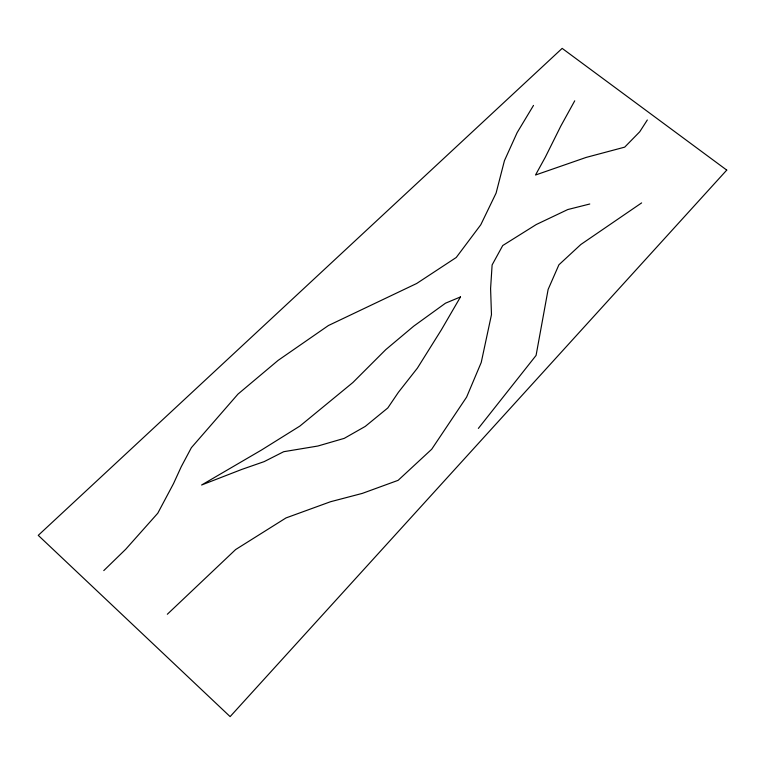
<?xml version="1.0" encoding="UTF-8"?>
<svg xmlns="http://www.w3.org/2000/svg" width="765" height="765" viewBox="0 0 765 765"><rect width="100%" height="100%" fill="white"/><g stroke="black" fill="none" stroke-linecap="round" stroke-linejoin="round"><path stroke-width="1.15" d="M574.735 100.808L560.822 126.053L545.282 157.255L535.5 175.022L586.153 157.418L624.699 147.138L639.741 131.771L647.324 119.981M533.511 105.407L517.14 132.622L504.451 160.65L496.083 193.134L480.783 224.767L456.246 257.48L416.696 283.48L328.424 325.527L278.116 360.382L237.972 394.109L191.384 447.668L181.248 466.726L173.512 483.623L157.772 513.229L125.67 549.308L103.772 570.604M478.364 428.41L536.074 355.429L548.123 289.438L558.909 264.795L580.845 244.494L641.634 202.897M167.325 614.257L235.63 549.557L286.014 517.924L330.518 501.735L362.275 493.406L398.125 480.334L431.699 449.246L466.612 397.102L481.233 362.467L491.474 314.654L490.585 288.558L492.115 264.939L502.729 245.536L536.284 224.518L567.754 209.553L589.777 203.997M460.492 296.935L441.376 329.82L417.403 368.108L398.412 392.302L387.807 407.955L365.24 426.421L344.26 438.355L317.877 446.024L283.7 451.704L264.164 461.62L241.855 469.394L201.597 485.01L261.372 450.107L299.89 426.067L352.875 382.529L385.742 349.662L413.722 326.158L445.488 303.189L460.492 296.935M726.75 170.098L230.122 716.623L38.25 535.357L562.16 48.377L726.75 170.098"/></g></svg>
